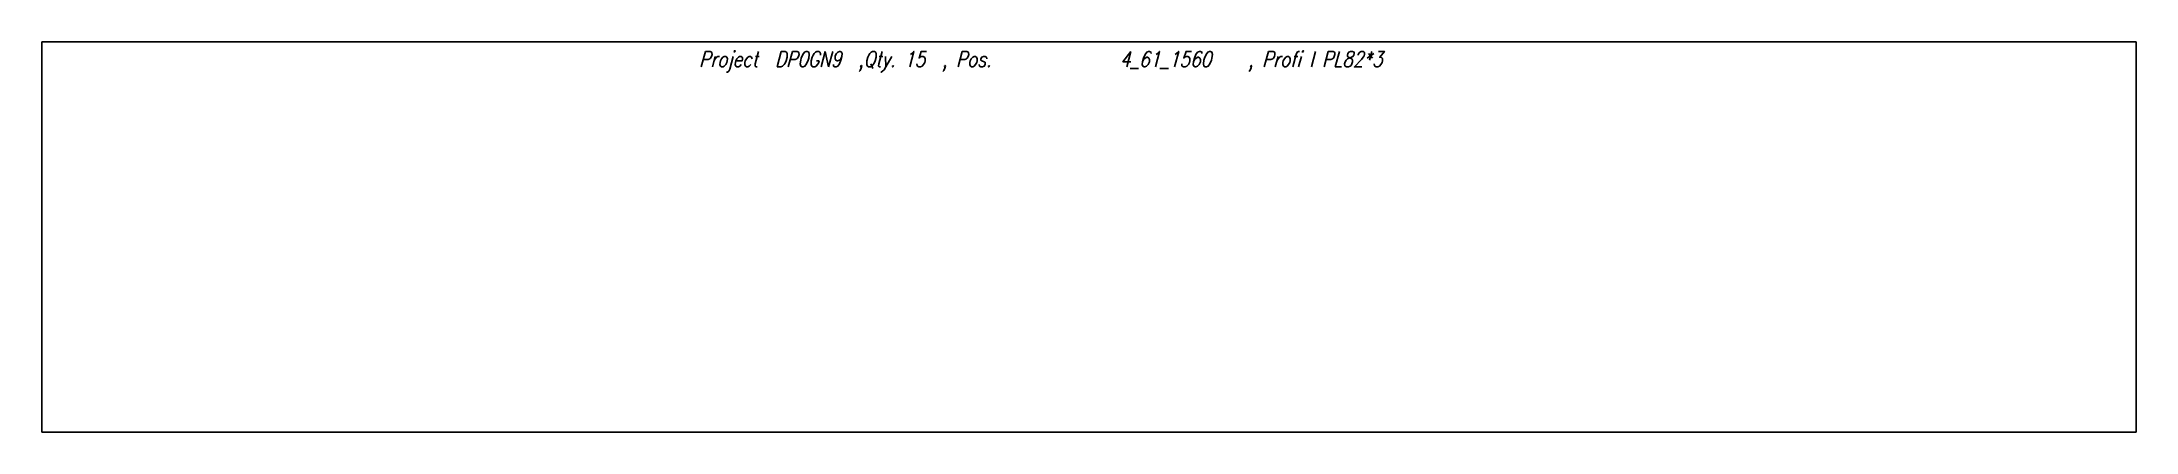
# Model space of a CAD drawing. Extents: x 0 to 440, y -41 to 41.
import ezdxf

# ---------------------------------------------------------------- set-up
doc = ezdxf.new("R2010")
doc.units = 0
doc.header["$LTSCALE"] = 10
doc.layers.add('TEILE', color=7, linetype='CONTINUOUS')
doc.layers.add('UNTERSCHRIFT', color=7, linetype='CONTINUOUS')
doc.styles.get("Standard").update_dxf_attribs({"font": 'ROMANS'})

msp = doc.modelspace()

# ---------------------------------------------------------------- linework, layer by layer
at = {"layer": 'TEILE', "color": 2}
for p, q in [((0.005413, -41.000004), (0, 41.000004)), ((0, 41.000004), (440.007263, 41.000004)), ((440.007263, 41.000004), (440.007446, -41.000004)), ((440.007446, -41.000004), (0.005413, -41.000004))]:
    msp.add_line(p, q, dxfattribs=at)

# ---------------------------------------------------------------- texts
at = {"layer": 'UNTERSCHRIFT', "color": 2, "oblique": 15, "width": 0.8}
for s, p in [('Project  DP0GN9  ,Qty. 15  , Pos. ', (138.103653, 35.750004)), ('4_61_1560', (226.503632, 35.750004)), ('  , Profi l PL82*3', (249.903641, 35.750004))]:
    msp.add_text(s, height=3.25, dxfattribs=at).set_placement(p)

doc.saveas('drawing.dxf')
